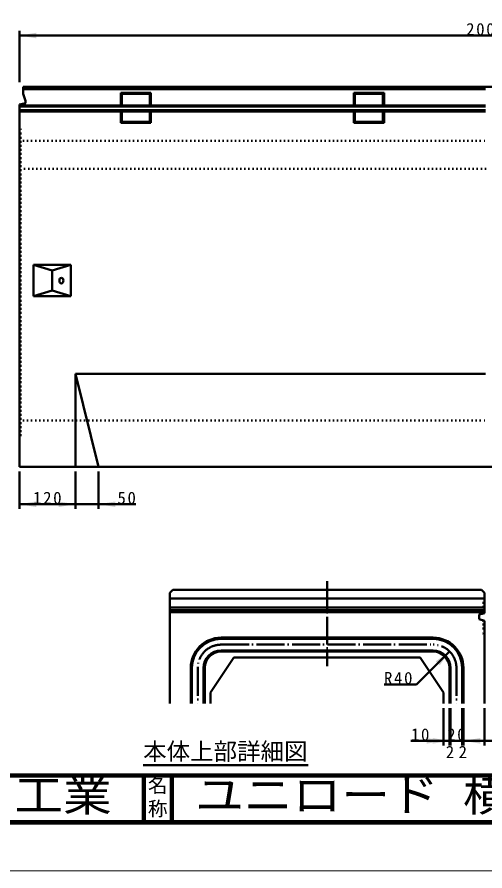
# Model space of a CAD drawing. Units: millimetres, scale not verified. Extents: x -2102 to 2102, y -1485 to 1485.
# Drawn here: x -174 to 830, y -1485 to 348 of the extents above; entities that cross this region are included whole.
import ezdxf
from ezdxf.enums import TextEntityAlignment as Align

# ---------------------------------------------------------------- set-up
doc = ezdxf.new("R2010")
doc.units = ezdxf.units.MM
doc.header["$LTSCALE"] = 5
doc.header["$PDMODE"] = 32
doc.header["$PDSIZE"] = 2.5
doc.linetypes.add('DOTTED', pattern=[1.75, 0.25, -1.5])
doc.linetypes.add('LONG_DASHED_DOTTED', pattern=[15.25, 12, -1.5, 0.25, -1.5])
doc.layers.add('0-0_V-nasSTD', color=7, linetype='Continuous', lineweight=35)
doc.layers.add('0-1_0', color=7, linetype='Continuous', lineweight=35)
doc.styles.add('ＭＳ ゴシック', font='')
doc.styles.get('ＭＳ ゴシック').set_extended_font_data('MS Gothic')

msp = doc.modelspace()

# ---------------------------------------------------------------- linework, layer by layer
at = {"layer": '0-0_V-nasSTD', "lineweight": 50}
for p, q in [((153.433, -1125.807), (153.433, -888.057)), ((822.183, -881.807), (159.683, -881.807)), ((828.433, -900.557), (153.433, -900.557)), ((828.433, -919.307), (153.433, -919.307)), ((153.433, -925.557), (828.433, -925.557)), ((828.433, -929.307), (153.433, -929.307)), ((828.433, -948.505), (828.433, -1125.807)), ((200.933, -1049.307), (200.933, -1125.807)), ((225.933, -1049.307), (225.933, -1125.807)), ((755.933, -1049.307), (755.933, -1125.807)), ((780.933, -1049.307), (780.933, -1125.807))]:
    msp.add_line(p, q, dxfattribs=at)
at = {"layer": '0-0_V-nasSTD', "linetype": 'LONG_DASHED_DOTTED', "lineweight": 50}
for p, q in [((213.433, -1049.307), (213.433, -1125.807)), ((768.433, -1049.307), (768.433, -1125.807))]:
    msp.add_line(p, q, dxfattribs=at)
at = {"layer": '0-0_V-nasSTD', "lineweight": 100}
for p, q in [((97.5, -1280), (97.5, -1380)), ((157.5, -1280), (157.5, -1380))]:
    msp.add_line(p, q, dxfattribs=at)
at = {"layer": '0-0_V-nasSTD', "lineweight": 18}
for points in [[(-2102.5, -1485), (-2102.5, 1485), (2102.5, 1485), (2102.5, -1485)], [(-2002.5, -1385), (-2002.5, 1385), (2002.5, 1385), (2002.5, -1385)]]:
    msp.add_lwpolyline(points, close=True, dxfattribs=at)
at = {"layer": '0-0_V-nasSTD', "lineweight": 100}
msp.add_lwpolyline([(-1997.5, 1380), (-1997.5, -1380), (1997.5, -1380), (1997.5, 1380)], close=True, dxfattribs=at)
at = {"layer": '0-0_V-nasSTD', "lineweight": 50}
msp.add_lwpolyline([(-161.238, 198.08), (-161.238, 183.08), (-156.238, 168.08), (-156.238, 163.08), (-169.238, 160.08)], dxfattribs=at)
for centre, radius, start, end in [((263.433, -1049.307), 62.5, 90, 180), ((718.433, -1049.307), 62.5, 0, 90), ((263.433, -1049.307), 37.5, 90, 180), ((718.433, -1049.307), 37.5, 0, 90)]:
    msp.add_arc(centre, radius, start, end, dxfattribs=at)
at = {"layer": '0-0_V-nasSTD', "linetype": 'LONG_DASHED_DOTTED', "lineweight": 50}
for centre, start, end in [((263.433, -1049.307), 90, 180), ((718.433, -1049.307), 0, 90)]:
    msp.add_arc(centre, 50, start, end, dxfattribs=at)
at = {"layer": '0-0_V-nasSTD'}
for points in [[(-169.238, 308.08), (-133.238, 302.08), (-133.238, 314.08)], [(-169.238, -697.92), (-133.238, -703.92), (-133.238, -691.92)], [(-85.238, -703.92), (-85.238, -691.92), (-49.238, -697.92)], [(0.762, -697.92), (36.762, -703.92), (36.762, -691.92)], [(724.09, -1035.165), (732.575, -1043.651), (753.789, -1013.952)], [(704.933, -1211.807), (704.933, -1199.807), (740.933, -1205.807)], [(717.433, -1211.807), (717.433, -1199.807), (753.433, -1205.807)], [(783.433, -1205.807), (819.433, -1211.807), (819.433, -1199.807)], [(828.433, -1205.807), (864.433, -1211.807), (864.433, -1199.807)]]:
    msp.add_solid(points, dxfattribs=at)
at = {"layer": '0-1_0', "lineweight": 50}
for p, q in [((-169.238, 208.08), (-169.238, 318.08)), ((-169.238, 308.08), (1830.762, 308.08)), ((-161.238, 198.08), (1830.762, 198.08)), ((-161.238, 193.08), (830.762, 193.08)), ((48.462, 185.38), (113.062, 185.38)), ((48.462, 185.38), (50.762, 183.08)), ((48.462, 185.38), (48.462, 158.095)), ((110.762, 183.08), (113.062, 185.38)), ((113.062, 185.38), (113.062, 158.095)), ((548.462, 185.38), (613.062, 185.38)), ((548.462, 185.38), (550.762, 183.08)), ((548.462, 185.38), (548.462, 158.095)), ((610.762, 183.08), (613.062, 185.38)), ((613.062, 185.38), (613.062, 158.095)), ((50.762, 183.08), (110.762, 183.08)), ((50.762, 183.08), (50.762, 158.095)), ((110.762, 183.08), (110.762, 158.095)), ((550.762, 183.08), (610.762, 183.08)), ((550.762, 183.08), (550.762, 158.095)), ((610.762, 183.08), (610.762, 158.095)), ((-169.238, 160.08), (-169.238, -617.92)), ((-169.238, 158.095), (830.762, 158.095)), ((-169.238, 156.08), (830.762, 156.08)), ((-169.238, 148.08), (830.762, 148.08)), ((-169.238, 144.722), (830.762, 144.722)), ((48.462, 144.722), (48.462, 120.78)), ((50.762, 144.722), (50.762, 123.08)), ((110.762, 144.722), (110.762, 123.08)), ((113.062, 144.722), (113.062, 120.78)), ((548.462, 144.722), (548.462, 120.78)), ((550.762, 144.722), (550.762, 123.08)), ((610.762, 144.722), (610.762, 123.08)), ((613.062, 144.722), (613.062, 120.78)), ((48.462, 120.78), (50.762, 123.08)), ((48.462, 120.78), (113.062, 120.78)), ((50.762, 123.08), (110.762, 123.08)), ((110.762, 123.08), (113.062, 120.78)), ((548.462, 120.78), (550.762, 123.08)), ((548.462, 120.78), (613.062, 120.78)), ((550.762, 123.08), (610.762, 123.08)), ((610.762, 123.08), (613.062, 120.78)), ((-139.238, -184.42), (-139.238, -251.42)), ((-139.238, -184.42), (-59.238, -184.42)), ((-99.238, -196.42), (-99.238, -239.42)), ((-59.238, -184.42), (-59.238, -251.42)), ((-139.238, -251.42), (-59.238, -251.42)), ((-49.238, -417.92), (-49.238, -617.92)), ((-49.238, -417.92), (830.762, -417.92)), ((-49.238, -417.92), (0.762, -617.92)), ((-169.238, -617.92), (1830.762, -617.92)), ((-169.238, -627.92), (-169.238, -707.92)), ((-49.238, -627.92), (-49.238, -707.92)), ((0.762, -627.92), (0.762, -707.92)), ((80.762, -697.92), (0.762, -697.92)), ((159.683, -881.807), (153.433, -888.057)), ((822.183, -881.807), (828.433, -888.057)), ((828.433, -888.057), (828.433, -931.789)), ((817.183, -934.307), (828.433, -931.789)), ((817.183, -944.307), (817.183, -934.307)), ((817.183, -944.307), (828.433, -948.505)), ((263.433, -984.307), (718.433, -984.307)), ((263.433, -986.807), (718.433, -986.807)), ((263.433, -1011.807), (718.433, -1011.807)), ((263.433, -1014.307), (718.433, -1014.307)), ((683.078, -1084.663), (753.789, -1013.952)), ((290.933, -1026.807), (240.933, -1101.807)), ((290.933, -1026.807), (690.933, -1026.807)), ((475.308, -1026.807), (506.558, -1026.807)), ((690.933, -1026.807), (740.933, -1101.807)), ((198.433, -1089.307), (198.433, -1049.307)), ((228.433, -1089.307), (228.433, -1049.307)), ((753.433, -1049.307), (753.433, -1089.307)), ((783.433, -1049.307), (783.433, -1089.307)), ((198.433, -1125.807), (198.433, -1089.307)), ((228.433, -1125.807), (228.433, -1089.307)), ((683.078, -1084.663), (613.078, -1084.663)), ((753.433, -1089.307), (753.433, -1125.807)), ((783.433, -1089.307), (783.433, -1125.807)), ((240.933, -1101.807), (240.933, -1125.807)), ((740.933, -1101.807), (740.933, -1125.807)), ((740.933, -1135.807), (740.933, -1215.807)), ((753.433, -1135.807), (753.433, -1215.807)), ((755.933, -1135.807), (755.933, -1215.807)), ((780.933, -1135.807), (780.933, -1215.807)), ((783.433, -1135.807), (783.433, -1215.807)), ((828.433, -1135.807), (828.433, -1215.807)), ((670.933, -1205.807), (740.933, -1205.807)), ((740.933, -1205.807), (753.433, -1205.807)), ((791.246, -1205.807), (799.058, -1205.807)), ((908.433, -1205.807), (828.433, -1205.807)), ((96.209, -1257.978), (450.218, -1257.978))]:
    msp.add_line(p, q, dxfattribs=at)
at = {"layer": '0-1_0', "linetype": 'DOTTED', "lineweight": 50}
for p, q in [((-169.238, 116.08), (-166.238, 114.08)), ((-166.238, -549.92), (-166.238, 114.08)), ((-169.238, 92.08), (-166.238, 94.08)), ((-169.238, 82.08), (830.762, 82.08)), ((830.762, 22.08), (-169.238, 22.08)), ((-169.238, -517.92), (830.762, -517.92)), ((-169.238, -527.92), (-166.238, -529.92)), ((-169.238, -551.92), (-166.238, -549.92)), ((825.558, -900.557), (828.433, -897.682)), ((825.558, -900.557), (825.558, -932.432)), ((825.558, -947.432), (825.558, -975.557)), ((825.558, -975.557), (828.433, -978.432))]:
    msp.add_line(p, q, dxfattribs=at)
at = {"layer": '0-1_0', "linetype": 'LONG_DASHED_DOTTED', "lineweight": 50}
for p, q in [((490.933, -863.057), (490.933, -1045.557)), ((263.433, -999.307), (718.433, -999.307))]:
    msp.add_line(p, q, dxfattribs=at)
at = {"layer": '0-1_0', "lineweight": 100}
msp.add_line((-1997.5, -1280), (1997.5, -1280), dxfattribs=at)
at = {"layer": '0-1_0', "lineweight": 50}
for points in [[(-139.238, -184.42), (-99.238, -196.42), (-59.238, -184.42)], [(-139.238, -251.42), (-99.238, -239.42), (-59.238, -251.42)], [(-169.238, -697.92), (-49.238, -697.92), (0.762, -697.92)], [(753.433, -1205.807), (755.933, -1205.807), (780.933, -1205.807), (783.433, -1205.807), (828.433, -1205.807)]]:
    msp.add_lwpolyline(points, dxfattribs=at)
for centre, radius, start, end in [((263.433, -1049.307), 65, 90, 180), ((718.433, -1049.307), 65, 0, 90), ((263.433, -1049.307), 35, 90, 180), ((718.433, -1049.307), 35, 0, 90)]:
    msp.add_arc(centre, radius, start, end, dxfattribs=at)
msp.add_ellipse((-79.238, -217.92), major_axis=(0, 6), ratio=0.707107, dxfattribs=at)
at = {"layer": '0-1_0'}
for p in [(825.558, -932.432), (825.558, -947.432)]:
    msp.add_point(p, dxfattribs=at)

# ---------------------------------------------------------------- texts
at = {"layer": '0-0_V-nasSTD', "style": 'ＭＳ ゴシック'}
for s, height, p in [('本体上部詳細図', 36.95, (96.209, -1257.978)), ('2', 26.39, (745.683, -1250.807)), ('2', 26.39, (773.183, -1250.807)), ('名', 30.79, (106.482, -1326.001)), ('称', 30.79, (106.476, -1375.99))]:
    msp.add_text(s, height=height, dxfattribs=at).set_placement(p, align=Align.BOTTOM_LEFT)
at = {"layer": '0-0_V-nasSTD', "style": 'ＭＳ ゴシック', "width": 1.1}
for s, p in [('株式会社船生コンクリート工業', (-1434.221, -1377.45)), ('ユニロード 横断', (208, -1377.53))]:
    msp.add_text(s, height=69.65, dxfattribs=at).set_placement(p, align=Align.BOTTOM_LEFT)
at = {"layer": '0-0_V-nasSTD', "char_height": 26.39, "attachment_point": 7, "style": 'ＭＳ ゴシック'}
for s, insert in [('\\T1.2;2000', (789.362, 308.08)), ('\\T1.2;120', (-139.838, -697.92)), ('\\T1.2;50', (41.162, -697.92)), ('\\T1.2;R40', (613.078, -1084.663)), ('\\T1.2;10', (670.933, -1205.807)), ('\\T1.2;20', (748.633, -1205.807))]:
    msp.add_mtext(s, dxfattribs=dict(at, insert=insert))

doc.saveas('drawing.dxf')
